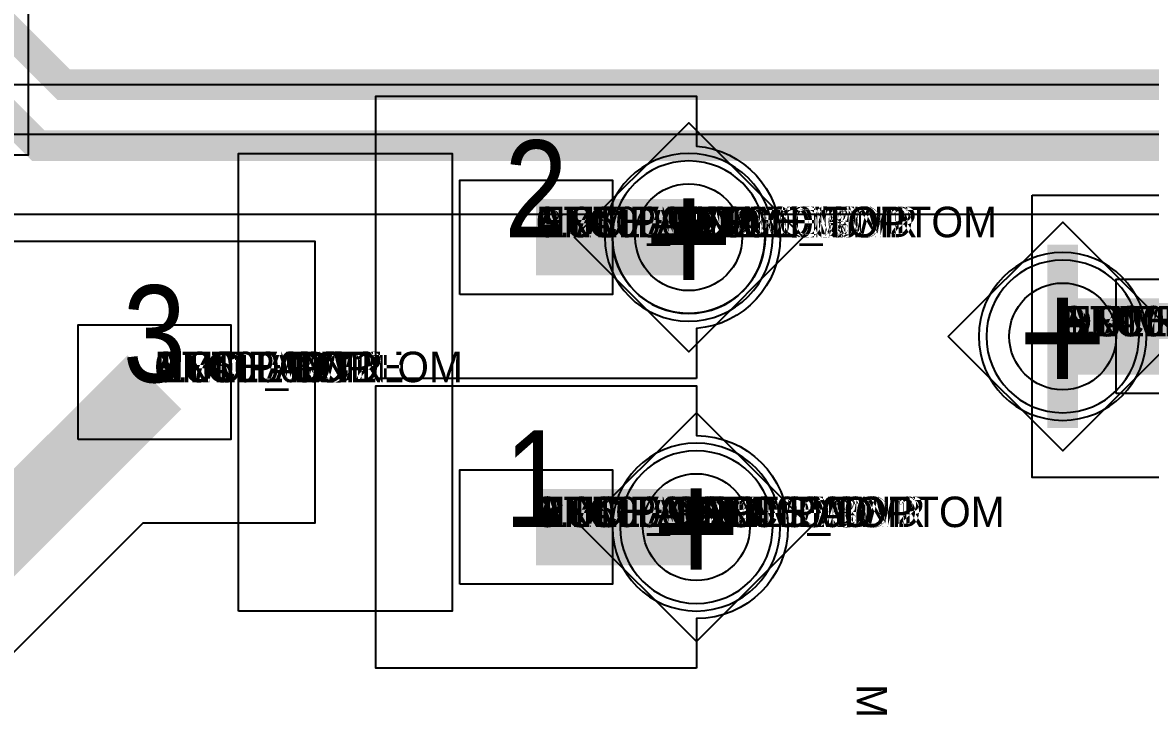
# Model space of a CAD drawing. Extents: x 0 to 323, y 0 to 320.
# Drawn here: x 31.85 to 39.24, y 255.83 to 260.31 of the extents above; entities that cross this region are included whole.
import ezdxf
from ezdxf.enums import TextEntityAlignment as Align

# ---------------------------------------------------------------- set-up
doc = ezdxf.new("R2010")
doc.units = 0
doc.header["$MEASUREMENT"] = 0
doc.layers.get('0').update_dxf_attribs({"linetype": 'CONTINUOUS'})
for name, color, linetype in [('CDN_FIGURES', 7, 'CONTINUOUS'), ('ETCH_BOTTOM', 7, 'CONTINUOUS'), ('ETCH_GND', 3, 'CONTINUOUS'), ('ETCH_INT1', 4, 'CONTINUOUS'), ('ETCH_INT2', 5, 'CONTINUOUS'), ('ETCH_PWR', 6, 'CONTINUOUS'), ('ETCH_TOP', 2, 'CONTINUOUS'), ('MANUFACTURING_NCLEGEND-1-6', 8, 'CONTINUOUS'), ('PACKAGE_GEOMETRY_ASSEMBLY_TOP', 11, 'CONTINUOUS'), ('PACKAGE_GEOMETRY_PIN_NUMBER', 9, 'CONTINUOUS')]:
    doc.layers.add(name, color=color, linetype=linetype)

# ---------------------------------------------------------------- blocks, each defined once
blk = doc.blocks.new('PAD_INFO')
for tag in ['SHAPE_TYPE', 'PAD_HEIGHT', 'PAD_LAYER', 'PAD_TYPE', 'PAD_WIDTH']:
    blk.add_attdef(tag, (0, 0), '', height=0.2)
at = {"flags": 2}
blk.add_attdef('CDN_TYPE', (0, 0), '', height=0.2, dxfattribs=at)
blk = doc.blocks.new('DRILL_INFO')
at = {"flags": 2}
blk.add_attdef('CDN_TYPE', (0, 0), '', height=0.2, dxfattribs=at)
for tag in ['FSHAPE', 'FCHAR', 'DRILL_HEIGHT', 'DIAMETER', 'PLATED', 'DRILL_WIDTH']:
    blk.add_attdef(tag, (0, 0), '', height=0.2)
blk = doc.blocks.new('VIA0700X0300')
at = {"layer": 'ETCH_BOTTOM'}
blk.add_circle((0, 0), 0.35, dxfattribs=at)
at = {"layer": 'ETCH_GND'}
blk.add_circle((0, 0), 0.35, dxfattribs=at)
at = {"layer": 'ETCH_INT1'}
blk.add_circle((0, 0), 0.35, dxfattribs=at)
at = {"layer": 'ETCH_INT2'}
blk.add_circle((0, 0), 0.35, dxfattribs=at)
at = {"layer": 'ETCH_PWR'}
blk.add_circle((0, 0), 0.35, dxfattribs=at)
at = {"layer": 'ETCH_TOP'}
blk.add_circle((0, 0), 0.35, dxfattribs=at)
ref = blk.add_blockref('PAD_INFO', (0, 0))
ref.add_attrib('PAD_LAYER', 'ETCH_TOP', (0, 0), dxfattribs={"height": 0.2})
ref.add_attrib('SHAPE_TYPE', 'NULL', (0, 0), dxfattribs={"height": 0.2})
ref.add_attrib('PAD_TYPE', 'ANTIPAD', (0, 0), dxfattribs={"height": 0.2})
ref.add_attrib('PAD_WIDTH', '0.000000', (0, 0), dxfattribs={"height": 0.2})
ref.add_attrib('PAD_HEIGHT', '0.000000', (0, 0), dxfattribs={"height": 0.2})
ref = blk.add_blockref('PAD_INFO', (0, 0))
ref.add_attrib('PAD_LAYER', 'ETCH_GND', (0, 0), dxfattribs={"height": 0.2})
ref.add_attrib('SHAPE_TYPE', 'NULL', (0, 0), dxfattribs={"height": 0.2})
ref.add_attrib('PAD_TYPE', 'ANTIPAD', (0, 0), dxfattribs={"height": 0.2})
ref.add_attrib('PAD_WIDTH', '0.000000', (0, 0), dxfattribs={"height": 0.2})
ref.add_attrib('PAD_HEIGHT', '0.000000', (0, 0), dxfattribs={"height": 0.2})
ref = blk.add_blockref('PAD_INFO', (0, 0))
ref.add_attrib('PAD_LAYER', 'ETCH_INT1', (0, 0), dxfattribs={"height": 0.2})
ref.add_attrib('SHAPE_TYPE', 'NULL', (0, 0), dxfattribs={"height": 0.2})
ref.add_attrib('PAD_TYPE', 'ANTIPAD', (0, 0), dxfattribs={"height": 0.2})
ref.add_attrib('PAD_WIDTH', '0.000000', (0, 0), dxfattribs={"height": 0.2})
ref.add_attrib('PAD_HEIGHT', '0.000000', (0, 0), dxfattribs={"height": 0.2})
ref = blk.add_blockref('PAD_INFO', (0, 0))
ref.add_attrib('PAD_LAYER', 'ETCH_INT2', (0, 0), dxfattribs={"height": 0.2})
ref.add_attrib('SHAPE_TYPE', 'NULL', (0, 0), dxfattribs={"height": 0.2})
ref.add_attrib('PAD_TYPE', 'ANTIPAD', (0, 0), dxfattribs={"height": 0.2})
ref.add_attrib('PAD_WIDTH', '0.000000', (0, 0), dxfattribs={"height": 0.2})
ref.add_attrib('PAD_HEIGHT', '0.000000', (0, 0), dxfattribs={"height": 0.2})
ref = blk.add_blockref('PAD_INFO', (0, 0))
ref.add_attrib('PAD_LAYER', 'ETCH_PWR', (0, 0), dxfattribs={"height": 0.2})
ref.add_attrib('SHAPE_TYPE', 'NULL', (0, 0), dxfattribs={"height": 0.2})
ref.add_attrib('PAD_TYPE', 'ANTIPAD', (0, 0), dxfattribs={"height": 0.2})
ref.add_attrib('PAD_WIDTH', '0.000000', (0, 0), dxfattribs={"height": 0.2})
ref.add_attrib('PAD_HEIGHT', '0.000000', (0, 0), dxfattribs={"height": 0.2})
ref = blk.add_blockref('PAD_INFO', (0, 0))
ref.add_attrib('PAD_LAYER', 'ETCH_BOTTOM', (0, 0), dxfattribs={"height": 0.2})
ref.add_attrib('SHAPE_TYPE', 'NULL', (0, 0), dxfattribs={"height": 0.2})
ref.add_attrib('PAD_TYPE', 'ANTIPAD', (0, 0), dxfattribs={"height": 0.2})
ref.add_attrib('PAD_WIDTH', '0.000000', (0, 0), dxfattribs={"height": 0.2})
ref.add_attrib('PAD_HEIGHT', '0.000000', (0, 0), dxfattribs={"height": 0.2})
ref = blk.add_blockref('PAD_INFO', (0, 0))
ref.add_attrib('PAD_LAYER', 'ETCH_TOP', (0, 0), dxfattribs={"height": 0.2})
ref.add_attrib('SHAPE_TYPE', 'NULL', (0, 0), dxfattribs={"height": 0.2})
ref.add_attrib('PAD_TYPE', 'THERMAL', (0, 0), dxfattribs={"height": 0.2})
ref.add_attrib('PAD_WIDTH', '0.000000', (0, 0), dxfattribs={"height": 0.2})
ref.add_attrib('PAD_HEIGHT', '0.000000', (0, 0), dxfattribs={"height": 0.2})
ref = blk.add_blockref('PAD_INFO', (0, 0))
ref.add_attrib('PAD_LAYER', 'ETCH_GND', (0, 0), dxfattribs={"height": 0.2})
ref.add_attrib('SHAPE_TYPE', 'NULL', (0, 0), dxfattribs={"height": 0.2})
ref.add_attrib('PAD_TYPE', 'THERMAL', (0, 0), dxfattribs={"height": 0.2})
ref.add_attrib('PAD_WIDTH', '0.000000', (0, 0), dxfattribs={"height": 0.2})
ref.add_attrib('PAD_HEIGHT', '0.000000', (0, 0), dxfattribs={"height": 0.2})
ref = blk.add_blockref('PAD_INFO', (0, 0))
ref.add_attrib('PAD_LAYER', 'ETCH_INT1', (0, 0), dxfattribs={"height": 0.2})
ref.add_attrib('SHAPE_TYPE', 'NULL', (0, 0), dxfattribs={"height": 0.2})
ref.add_attrib('PAD_TYPE', 'THERMAL', (0, 0), dxfattribs={"height": 0.2})
ref.add_attrib('PAD_WIDTH', '0.000000', (0, 0), dxfattribs={"height": 0.2})
ref.add_attrib('PAD_HEIGHT', '0.000000', (0, 0), dxfattribs={"height": 0.2})
ref = blk.add_blockref('PAD_INFO', (0, 0))
ref.add_attrib('PAD_LAYER', 'ETCH_INT2', (0, 0), dxfattribs={"height": 0.2})
ref.add_attrib('SHAPE_TYPE', 'NULL', (0, 0), dxfattribs={"height": 0.2})
ref.add_attrib('PAD_TYPE', 'THERMAL', (0, 0), dxfattribs={"height": 0.2})
ref.add_attrib('PAD_WIDTH', '0.000000', (0, 0), dxfattribs={"height": 0.2})
ref.add_attrib('PAD_HEIGHT', '0.000000', (0, 0), dxfattribs={"height": 0.2})
ref = blk.add_blockref('PAD_INFO', (0, 0))
ref.add_attrib('PAD_LAYER', 'ETCH_PWR', (0, 0), dxfattribs={"height": 0.2})
ref.add_attrib('SHAPE_TYPE', 'NULL', (0, 0), dxfattribs={"height": 0.2})
ref.add_attrib('PAD_TYPE', 'THERMAL', (0, 0), dxfattribs={"height": 0.2})
ref.add_attrib('PAD_WIDTH', '0.000000', (0, 0), dxfattribs={"height": 0.2})
ref.add_attrib('PAD_HEIGHT', '0.000000', (0, 0), dxfattribs={"height": 0.2})
ref = blk.add_blockref('PAD_INFO', (0, 0))
ref.add_attrib('PAD_LAYER', 'ETCH_BOTTOM', (0, 0), dxfattribs={"height": 0.2})
ref.add_attrib('SHAPE_TYPE', 'NULL', (0, 0), dxfattribs={"height": 0.2})
ref.add_attrib('PAD_TYPE', 'THERMAL', (0, 0), dxfattribs={"height": 0.2})
ref.add_attrib('PAD_WIDTH', '0.000000', (0, 0), dxfattribs={"height": 0.2})
ref.add_attrib('PAD_HEIGHT', '0.000000', (0, 0), dxfattribs={"height": 0.2})
ref = blk.add_blockref('PAD_INFO', (0, 0))
ref.add_attrib('PAD_LAYER', 'ETCH_TOP', (0, 0), dxfattribs={"height": 0.2})
ref.add_attrib('SHAPE_TYPE', 'CIRCLE', (0, 0), dxfattribs={"height": 0.2})
ref.add_attrib('PAD_TYPE', 'REGULAR', (0, 0), dxfattribs={"height": 0.2})
ref.add_attrib('PAD_WIDTH', '0.700000', (0, 0), dxfattribs={"height": 0.2})
ref.add_attrib('PAD_HEIGHT', '0.700000', (0, 0), dxfattribs={"height": 0.2})
ref = blk.add_blockref('PAD_INFO', (0, 0))
ref.add_attrib('PAD_LAYER', 'ETCH_GND', (0, 0), dxfattribs={"height": 0.2})
ref.add_attrib('SHAPE_TYPE', 'CIRCLE', (0, 0), dxfattribs={"height": 0.2})
ref.add_attrib('PAD_TYPE', 'REGULAR', (0, 0), dxfattribs={"height": 0.2})
ref.add_attrib('PAD_WIDTH', '0.700000', (0, 0), dxfattribs={"height": 0.2})
ref.add_attrib('PAD_HEIGHT', '0.700000', (0, 0), dxfattribs={"height": 0.2})
ref = blk.add_blockref('PAD_INFO', (0, 0))
ref.add_attrib('PAD_LAYER', 'ETCH_INT1', (0, 0), dxfattribs={"height": 0.2})
ref.add_attrib('SHAPE_TYPE', 'CIRCLE', (0, 0), dxfattribs={"height": 0.2})
ref.add_attrib('PAD_TYPE', 'REGULAR', (0, 0), dxfattribs={"height": 0.2})
ref.add_attrib('PAD_WIDTH', '0.700000', (0, 0), dxfattribs={"height": 0.2})
ref.add_attrib('PAD_HEIGHT', '0.700000', (0, 0), dxfattribs={"height": 0.2})
ref = blk.add_blockref('PAD_INFO', (0, 0))
ref.add_attrib('PAD_LAYER', 'ETCH_INT2', (0, 0), dxfattribs={"height": 0.2})
ref.add_attrib('SHAPE_TYPE', 'CIRCLE', (0, 0), dxfattribs={"height": 0.2})
ref.add_attrib('PAD_TYPE', 'REGULAR', (0, 0), dxfattribs={"height": 0.2})
ref.add_attrib('PAD_WIDTH', '0.700000', (0, 0), dxfattribs={"height": 0.2})
ref.add_attrib('PAD_HEIGHT', '0.700000', (0, 0), dxfattribs={"height": 0.2})
ref = blk.add_blockref('PAD_INFO', (0, 0))
ref.add_attrib('PAD_LAYER', 'ETCH_PWR', (0, 0), dxfattribs={"height": 0.2})
ref.add_attrib('SHAPE_TYPE', 'CIRCLE', (0, 0), dxfattribs={"height": 0.2})
ref.add_attrib('PAD_TYPE', 'REGULAR', (0, 0), dxfattribs={"height": 0.2})
ref.add_attrib('PAD_WIDTH', '0.700000', (0, 0), dxfattribs={"height": 0.2})
ref.add_attrib('PAD_HEIGHT', '0.700000', (0, 0), dxfattribs={"height": 0.2})
ref = blk.add_blockref('PAD_INFO', (0, 0))
ref.add_attrib('PAD_LAYER', 'ETCH_BOTTOM', (0, 0), dxfattribs={"height": 0.2})
ref.add_attrib('SHAPE_TYPE', 'CIRCLE', (0, 0), dxfattribs={"height": 0.2})
ref.add_attrib('PAD_TYPE', 'REGULAR', (0, 0), dxfattribs={"height": 0.2})
ref.add_attrib('PAD_WIDTH', '0.700000', (0, 0), dxfattribs={"height": 0.2})
ref.add_attrib('PAD_HEIGHT', '0.700000', (0, 0), dxfattribs={"height": 0.2})
ref = blk.add_blockref('DRILL_INFO', (0, 0))
ref.add_attrib('DIAMETER', '0.300000', (0, 0), dxfattribs={"height": 0.2})
ref.add_attrib('PLATED', 'PLATED', (0, 0), dxfattribs={"height": 0.2})
ref.add_attrib('FSHAPE', 'DIAMOND', (0, 0), dxfattribs={"height": 0.2})
ref.add_attrib('FCHAR', '+', (0, 0), dxfattribs={"height": 0.2})
ref.add_attrib('DRILL_WIDTH', '1.500000', (0, 0), dxfattribs={"height": 0.2})
ref.add_attrib('DRILL_HEIGHT', '1.500000', (0, 0), dxfattribs={"height": 0.2})
for tag in ['CDN_TYPE', 'PIN']:
    blk.add_attdef(tag, (0, 0), '', height=0.2)
at = {"flags": 2}
for tag in ['PSTKNAME', 'BBV']:
    blk.add_attdef(tag, (0, 0), '', height=0.2, dxfattribs=at)
blk = doc.blocks.new('FIGURE_DIAMOND')
at = {"layer": 'CDN_FIGURES'}
blk.add_lwpolyline([(-0.5, 0), (0, 0.5), (0.5, 0), (0, -0.5)], close=True, dxfattribs=at)
blk = doc.blocks.new('RC1000X1500TS')
at = {"layer": 'ETCH_TOP'}
blk.add_lwpolyline([(-0.5, -0.75), (-0.5, 0.75), (0.5, 0.75), (0.5, -0.75)], close=True, dxfattribs=at)
ref = blk.add_blockref('PAD_INFO', (0, 0))
ref.add_attrib('PAD_LAYER', 'ETCH_TOP', (0, 0), dxfattribs={"height": 0.2})
ref.add_attrib('SHAPE_TYPE', 'NULL', (0, 0), dxfattribs={"height": 0.2})
ref.add_attrib('PAD_TYPE', 'ANTIPAD', (0, 0), dxfattribs={"height": 0.2})
ref.add_attrib('PAD_WIDTH', '0.000000', (0, 0), dxfattribs={"height": 0.2})
ref.add_attrib('PAD_HEIGHT', '0.000000', (0, 0), dxfattribs={"height": 0.2})
ref = blk.add_blockref('PAD_INFO', (0, 0))
ref.add_attrib('PAD_LAYER', 'ETCH_GND', (0, 0), dxfattribs={"height": 0.2})
ref.add_attrib('SHAPE_TYPE', 'NULL', (0, 0), dxfattribs={"height": 0.2})
ref.add_attrib('PAD_TYPE', 'ANTIPAD', (0, 0), dxfattribs={"height": 0.2})
ref.add_attrib('PAD_WIDTH', '0.000000', (0, 0), dxfattribs={"height": 0.2})
ref.add_attrib('PAD_HEIGHT', '0.000000', (0, 0), dxfattribs={"height": 0.2})
ref = blk.add_blockref('PAD_INFO', (0, 0))
ref.add_attrib('PAD_LAYER', 'ETCH_INT1', (0, 0), dxfattribs={"height": 0.2})
ref.add_attrib('SHAPE_TYPE', 'NULL', (0, 0), dxfattribs={"height": 0.2})
ref.add_attrib('PAD_TYPE', 'ANTIPAD', (0, 0), dxfattribs={"height": 0.2})
ref.add_attrib('PAD_WIDTH', '0.000000', (0, 0), dxfattribs={"height": 0.2})
ref.add_attrib('PAD_HEIGHT', '0.000000', (0, 0), dxfattribs={"height": 0.2})
ref = blk.add_blockref('PAD_INFO', (0, 0))
ref.add_attrib('PAD_LAYER', 'ETCH_INT2', (0, 0), dxfattribs={"height": 0.2})
ref.add_attrib('SHAPE_TYPE', 'NULL', (0, 0), dxfattribs={"height": 0.2})
ref.add_attrib('PAD_TYPE', 'ANTIPAD', (0, 0), dxfattribs={"height": 0.2})
ref.add_attrib('PAD_WIDTH', '0.000000', (0, 0), dxfattribs={"height": 0.2})
ref.add_attrib('PAD_HEIGHT', '0.000000', (0, 0), dxfattribs={"height": 0.2})
ref = blk.add_blockref('PAD_INFO', (0, 0))
ref.add_attrib('PAD_LAYER', 'ETCH_PWR', (0, 0), dxfattribs={"height": 0.2})
ref.add_attrib('SHAPE_TYPE', 'NULL', (0, 0), dxfattribs={"height": 0.2})
ref.add_attrib('PAD_TYPE', 'ANTIPAD', (0, 0), dxfattribs={"height": 0.2})
ref.add_attrib('PAD_WIDTH', '0.000000', (0, 0), dxfattribs={"height": 0.2})
ref.add_attrib('PAD_HEIGHT', '0.000000', (0, 0), dxfattribs={"height": 0.2})
ref = blk.add_blockref('PAD_INFO', (0, 0))
ref.add_attrib('PAD_LAYER', 'ETCH_BOTTOM', (0, 0), dxfattribs={"height": 0.2})
ref.add_attrib('SHAPE_TYPE', 'NULL', (0, 0), dxfattribs={"height": 0.2})
ref.add_attrib('PAD_TYPE', 'ANTIPAD', (0, 0), dxfattribs={"height": 0.2})
ref.add_attrib('PAD_WIDTH', '0.000000', (0, 0), dxfattribs={"height": 0.2})
ref.add_attrib('PAD_HEIGHT', '0.000000', (0, 0), dxfattribs={"height": 0.2})
ref = blk.add_blockref('PAD_INFO', (0, 0))
ref.add_attrib('PAD_LAYER', 'ETCH_TOP', (0, 0), dxfattribs={"height": 0.2})
ref.add_attrib('SHAPE_TYPE', 'NULL', (0, 0), dxfattribs={"height": 0.2})
ref.add_attrib('PAD_TYPE', 'THERMAL', (0, 0), dxfattribs={"height": 0.2})
ref.add_attrib('PAD_WIDTH', '0.000000', (0, 0), dxfattribs={"height": 0.2})
ref.add_attrib('PAD_HEIGHT', '0.000000', (0, 0), dxfattribs={"height": 0.2})
ref = blk.add_blockref('PAD_INFO', (0, 0))
ref.add_attrib('PAD_LAYER', 'ETCH_GND', (0, 0), dxfattribs={"height": 0.2})
ref.add_attrib('SHAPE_TYPE', 'NULL', (0, 0), dxfattribs={"height": 0.2})
ref.add_attrib('PAD_TYPE', 'THERMAL', (0, 0), dxfattribs={"height": 0.2})
ref.add_attrib('PAD_WIDTH', '0.000000', (0, 0), dxfattribs={"height": 0.2})
ref.add_attrib('PAD_HEIGHT', '0.000000', (0, 0), dxfattribs={"height": 0.2})
ref = blk.add_blockref('PAD_INFO', (0, 0))
ref.add_attrib('PAD_LAYER', 'ETCH_INT1', (0, 0), dxfattribs={"height": 0.2})
ref.add_attrib('SHAPE_TYPE', 'NULL', (0, 0), dxfattribs={"height": 0.2})
ref.add_attrib('PAD_TYPE', 'THERMAL', (0, 0), dxfattribs={"height": 0.2})
ref.add_attrib('PAD_WIDTH', '0.000000', (0, 0), dxfattribs={"height": 0.2})
ref.add_attrib('PAD_HEIGHT', '0.000000', (0, 0), dxfattribs={"height": 0.2})
ref = blk.add_blockref('PAD_INFO', (0, 0))
ref.add_attrib('PAD_LAYER', 'ETCH_INT2', (0, 0), dxfattribs={"height": 0.2})
ref.add_attrib('SHAPE_TYPE', 'NULL', (0, 0), dxfattribs={"height": 0.2})
ref.add_attrib('PAD_TYPE', 'THERMAL', (0, 0), dxfattribs={"height": 0.2})
ref.add_attrib('PAD_WIDTH', '0.000000', (0, 0), dxfattribs={"height": 0.2})
ref.add_attrib('PAD_HEIGHT', '0.000000', (0, 0), dxfattribs={"height": 0.2})
ref = blk.add_blockref('PAD_INFO', (0, 0))
ref.add_attrib('PAD_LAYER', 'ETCH_PWR', (0, 0), dxfattribs={"height": 0.2})
ref.add_attrib('SHAPE_TYPE', 'NULL', (0, 0), dxfattribs={"height": 0.2})
ref.add_attrib('PAD_TYPE', 'THERMAL', (0, 0), dxfattribs={"height": 0.2})
ref.add_attrib('PAD_WIDTH', '0.000000', (0, 0), dxfattribs={"height": 0.2})
ref.add_attrib('PAD_HEIGHT', '0.000000', (0, 0), dxfattribs={"height": 0.2})
ref = blk.add_blockref('PAD_INFO', (0, 0))
ref.add_attrib('PAD_LAYER', 'ETCH_BOTTOM', (0, 0), dxfattribs={"height": 0.2})
ref.add_attrib('SHAPE_TYPE', 'NULL', (0, 0), dxfattribs={"height": 0.2})
ref.add_attrib('PAD_TYPE', 'THERMAL', (0, 0), dxfattribs={"height": 0.2})
ref.add_attrib('PAD_WIDTH', '0.000000', (0, 0), dxfattribs={"height": 0.2})
ref.add_attrib('PAD_HEIGHT', '0.000000', (0, 0), dxfattribs={"height": 0.2})
ref = blk.add_blockref('PAD_INFO', (0, 0))
ref.add_attrib('PAD_LAYER', 'ETCH_GND', (0, 0), dxfattribs={"height": 0.2})
ref.add_attrib('SHAPE_TYPE', 'NULL', (0, 0), dxfattribs={"height": 0.2})
ref.add_attrib('PAD_TYPE', 'REGULAR', (0, 0), dxfattribs={"height": 0.2})
ref.add_attrib('PAD_WIDTH', '0.000000', (0, 0), dxfattribs={"height": 0.2})
ref.add_attrib('PAD_HEIGHT', '0.000000', (0, 0), dxfattribs={"height": 0.2})
ref = blk.add_blockref('PAD_INFO', (0, 0))
ref.add_attrib('PAD_LAYER', 'ETCH_INT1', (0, 0), dxfattribs={"height": 0.2})
ref.add_attrib('SHAPE_TYPE', 'NULL', (0, 0), dxfattribs={"height": 0.2})
ref.add_attrib('PAD_TYPE', 'REGULAR', (0, 0), dxfattribs={"height": 0.2})
ref.add_attrib('PAD_WIDTH', '0.000000', (0, 0), dxfattribs={"height": 0.2})
ref.add_attrib('PAD_HEIGHT', '0.000000', (0, 0), dxfattribs={"height": 0.2})
ref = blk.add_blockref('PAD_INFO', (0, 0))
ref.add_attrib('PAD_LAYER', 'ETCH_INT2', (0, 0), dxfattribs={"height": 0.2})
ref.add_attrib('SHAPE_TYPE', 'NULL', (0, 0), dxfattribs={"height": 0.2})
ref.add_attrib('PAD_TYPE', 'REGULAR', (0, 0), dxfattribs={"height": 0.2})
ref.add_attrib('PAD_WIDTH', '0.000000', (0, 0), dxfattribs={"height": 0.2})
ref.add_attrib('PAD_HEIGHT', '0.000000', (0, 0), dxfattribs={"height": 0.2})
ref = blk.add_blockref('PAD_INFO', (0, 0))
ref.add_attrib('PAD_LAYER', 'ETCH_PWR', (0, 0), dxfattribs={"height": 0.2})
ref.add_attrib('SHAPE_TYPE', 'NULL', (0, 0), dxfattribs={"height": 0.2})
ref.add_attrib('PAD_TYPE', 'REGULAR', (0, 0), dxfattribs={"height": 0.2})
ref.add_attrib('PAD_WIDTH', '0.000000', (0, 0), dxfattribs={"height": 0.2})
ref.add_attrib('PAD_HEIGHT', '0.000000', (0, 0), dxfattribs={"height": 0.2})
ref = blk.add_blockref('PAD_INFO', (0, 0))
ref.add_attrib('PAD_LAYER', 'ETCH_BOTTOM', (0, 0), dxfattribs={"height": 0.2})
ref.add_attrib('SHAPE_TYPE', 'NULL', (0, 0), dxfattribs={"height": 0.2})
ref.add_attrib('PAD_TYPE', 'REGULAR', (0, 0), dxfattribs={"height": 0.2})
ref.add_attrib('PAD_WIDTH', '0.000000', (0, 0), dxfattribs={"height": 0.2})
ref.add_attrib('PAD_HEIGHT', '0.000000', (0, 0), dxfattribs={"height": 0.2})
ref = blk.add_blockref('DRILL_INFO', (0, 0))
ref.add_attrib('DIAMETER', '0.000000', (0, 0), dxfattribs={"height": 0.2})
ref.add_attrib('PLATED', 'PLATED', (0, 0), dxfattribs={"height": 0.2})
ref.add_attrib('FSHAPE', 'NULL', (0, 0), dxfattribs={"height": 0.2})
ref.add_attrib('DRILL_WIDTH', '0.000000', (0, 0), dxfattribs={"height": 0.2})
ref.add_attrib('DRILL_HEIGHT', '0.000000', (0, 0), dxfattribs={"height": 0.2})
ref = blk.add_blockref('PAD_INFO', (0, 0))
ref.add_attrib('PAD_LAYER', 'ETCH_TOP', (0, 0), dxfattribs={"height": 0.2})
ref.add_attrib('SHAPE_TYPE', 'RECTANGLE', (0, 0), dxfattribs={"height": 0.2})
ref.add_attrib('PAD_TYPE', 'REGULAR', (0, 0), dxfattribs={"height": 0.2})
ref.add_attrib('PAD_WIDTH', '1.000000', (0, 0), dxfattribs={"height": 0.2})
ref.add_attrib('PAD_HEIGHT', '1.500000', (0, 0), dxfattribs={"height": 0.2})
for tag in ['CDN_TYPE', 'PIN']:
    blk.add_attdef(tag, (0, 0), '', height=0.2)
at = {"flags": 2}
for tag in ['PSTKNAME', 'BBV']:
    blk.add_attdef(tag, (0, 0), '', height=0.2, dxfattribs=at)
blk = doc.blocks.new('F56')
at = {"layer": 'ETCH_TOP'}
ref = blk.add_blockref('RC1000X1500TS', (1.75, 0), dxfattribs=at)
ref.add_attrib('CDN_TYPE', 'PIN', (0, 0), dxfattribs={"height": 0.2})
ref.add_attrib('PIN', '2', (0, 0), dxfattribs={"height": 0.2})
at = {"flags": 2}
for tag in ['SYMBOL_TYPE', 'CDN_TYPE', 'REFDES']:
    blk.add_attdef(tag, (0, 0), '', height=0.2, dxfattribs=at)
blk = doc.blocks.new('RC1000X0750TS')
at = {"layer": 'ETCH_TOP'}
blk.add_lwpolyline([(-0.5, -0.375), (-0.5, 0.375), (0.5, 0.375), (0.5, -0.375)], close=True, dxfattribs=at)
ref = blk.add_blockref('PAD_INFO', (0, 0))
ref.add_attrib('PAD_LAYER', 'ETCH_TOP', (0, 0), dxfattribs={"height": 0.2})
ref.add_attrib('SHAPE_TYPE', 'NULL', (0, 0), dxfattribs={"height": 0.2})
ref.add_attrib('PAD_TYPE', 'ANTIPAD', (0, 0), dxfattribs={"height": 0.2})
ref.add_attrib('PAD_WIDTH', '0.000000', (0, 0), dxfattribs={"height": 0.2})
ref.add_attrib('PAD_HEIGHT', '0.000000', (0, 0), dxfattribs={"height": 0.2})
ref = blk.add_blockref('PAD_INFO', (0, 0))
ref.add_attrib('PAD_LAYER', 'ETCH_GND', (0, 0), dxfattribs={"height": 0.2})
ref.add_attrib('SHAPE_TYPE', 'NULL', (0, 0), dxfattribs={"height": 0.2})
ref.add_attrib('PAD_TYPE', 'ANTIPAD', (0, 0), dxfattribs={"height": 0.2})
ref.add_attrib('PAD_WIDTH', '0.000000', (0, 0), dxfattribs={"height": 0.2})
ref.add_attrib('PAD_HEIGHT', '0.000000', (0, 0), dxfattribs={"height": 0.2})
ref = blk.add_blockref('PAD_INFO', (0, 0))
ref.add_attrib('PAD_LAYER', 'ETCH_INT1', (0, 0), dxfattribs={"height": 0.2})
ref.add_attrib('SHAPE_TYPE', 'NULL', (0, 0), dxfattribs={"height": 0.2})
ref.add_attrib('PAD_TYPE', 'ANTIPAD', (0, 0), dxfattribs={"height": 0.2})
ref.add_attrib('PAD_WIDTH', '0.000000', (0, 0), dxfattribs={"height": 0.2})
ref.add_attrib('PAD_HEIGHT', '0.000000', (0, 0), dxfattribs={"height": 0.2})
ref = blk.add_blockref('PAD_INFO', (0, 0))
ref.add_attrib('PAD_LAYER', 'ETCH_INT2', (0, 0), dxfattribs={"height": 0.2})
ref.add_attrib('SHAPE_TYPE', 'NULL', (0, 0), dxfattribs={"height": 0.2})
ref.add_attrib('PAD_TYPE', 'ANTIPAD', (0, 0), dxfattribs={"height": 0.2})
ref.add_attrib('PAD_WIDTH', '0.000000', (0, 0), dxfattribs={"height": 0.2})
ref.add_attrib('PAD_HEIGHT', '0.000000', (0, 0), dxfattribs={"height": 0.2})
ref = blk.add_blockref('PAD_INFO', (0, 0))
ref.add_attrib('PAD_LAYER', 'ETCH_PWR', (0, 0), dxfattribs={"height": 0.2})
ref.add_attrib('SHAPE_TYPE', 'NULL', (0, 0), dxfattribs={"height": 0.2})
ref.add_attrib('PAD_TYPE', 'ANTIPAD', (0, 0), dxfattribs={"height": 0.2})
ref.add_attrib('PAD_WIDTH', '0.000000', (0, 0), dxfattribs={"height": 0.2})
ref.add_attrib('PAD_HEIGHT', '0.000000', (0, 0), dxfattribs={"height": 0.2})
ref = blk.add_blockref('PAD_INFO', (0, 0))
ref.add_attrib('PAD_LAYER', 'ETCH_BOTTOM', (0, 0), dxfattribs={"height": 0.2})
ref.add_attrib('SHAPE_TYPE', 'NULL', (0, 0), dxfattribs={"height": 0.2})
ref.add_attrib('PAD_TYPE', 'ANTIPAD', (0, 0), dxfattribs={"height": 0.2})
ref.add_attrib('PAD_WIDTH', '0.000000', (0, 0), dxfattribs={"height": 0.2})
ref.add_attrib('PAD_HEIGHT', '0.000000', (0, 0), dxfattribs={"height": 0.2})
ref = blk.add_blockref('PAD_INFO', (0, 0))
ref.add_attrib('PAD_LAYER', 'ETCH_TOP', (0, 0), dxfattribs={"height": 0.2})
ref.add_attrib('SHAPE_TYPE', 'NULL', (0, 0), dxfattribs={"height": 0.2})
ref.add_attrib('PAD_TYPE', 'THERMAL', (0, 0), dxfattribs={"height": 0.2})
ref.add_attrib('PAD_WIDTH', '0.000000', (0, 0), dxfattribs={"height": 0.2})
ref.add_attrib('PAD_HEIGHT', '0.000000', (0, 0), dxfattribs={"height": 0.2})
ref = blk.add_blockref('PAD_INFO', (0, 0))
ref.add_attrib('PAD_LAYER', 'ETCH_GND', (0, 0), dxfattribs={"height": 0.2})
ref.add_attrib('SHAPE_TYPE', 'NULL', (0, 0), dxfattribs={"height": 0.2})
ref.add_attrib('PAD_TYPE', 'THERMAL', (0, 0), dxfattribs={"height": 0.2})
ref.add_attrib('PAD_WIDTH', '0.000000', (0, 0), dxfattribs={"height": 0.2})
ref.add_attrib('PAD_HEIGHT', '0.000000', (0, 0), dxfattribs={"height": 0.2})
ref = blk.add_blockref('PAD_INFO', (0, 0))
ref.add_attrib('PAD_LAYER', 'ETCH_INT1', (0, 0), dxfattribs={"height": 0.2})
ref.add_attrib('SHAPE_TYPE', 'NULL', (0, 0), dxfattribs={"height": 0.2})
ref.add_attrib('PAD_TYPE', 'THERMAL', (0, 0), dxfattribs={"height": 0.2})
ref.add_attrib('PAD_WIDTH', '0.000000', (0, 0), dxfattribs={"height": 0.2})
ref.add_attrib('PAD_HEIGHT', '0.000000', (0, 0), dxfattribs={"height": 0.2})
ref = blk.add_blockref('PAD_INFO', (0, 0))
ref.add_attrib('PAD_LAYER', 'ETCH_INT2', (0, 0), dxfattribs={"height": 0.2})
ref.add_attrib('SHAPE_TYPE', 'NULL', (0, 0), dxfattribs={"height": 0.2})
ref.add_attrib('PAD_TYPE', 'THERMAL', (0, 0), dxfattribs={"height": 0.2})
ref.add_attrib('PAD_WIDTH', '0.000000', (0, 0), dxfattribs={"height": 0.2})
ref.add_attrib('PAD_HEIGHT', '0.000000', (0, 0), dxfattribs={"height": 0.2})
ref = blk.add_blockref('PAD_INFO', (0, 0))
ref.add_attrib('PAD_LAYER', 'ETCH_PWR', (0, 0), dxfattribs={"height": 0.2})
ref.add_attrib('SHAPE_TYPE', 'NULL', (0, 0), dxfattribs={"height": 0.2})
ref.add_attrib('PAD_TYPE', 'THERMAL', (0, 0), dxfattribs={"height": 0.2})
ref.add_attrib('PAD_WIDTH', '0.000000', (0, 0), dxfattribs={"height": 0.2})
ref.add_attrib('PAD_HEIGHT', '0.000000', (0, 0), dxfattribs={"height": 0.2})
ref = blk.add_blockref('PAD_INFO', (0, 0))
ref.add_attrib('PAD_LAYER', 'ETCH_BOTTOM', (0, 0), dxfattribs={"height": 0.2})
ref.add_attrib('SHAPE_TYPE', 'NULL', (0, 0), dxfattribs={"height": 0.2})
ref.add_attrib('PAD_TYPE', 'THERMAL', (0, 0), dxfattribs={"height": 0.2})
ref.add_attrib('PAD_WIDTH', '0.000000', (0, 0), dxfattribs={"height": 0.2})
ref.add_attrib('PAD_HEIGHT', '0.000000', (0, 0), dxfattribs={"height": 0.2})
ref = blk.add_blockref('PAD_INFO', (0, 0))
ref.add_attrib('PAD_LAYER', 'ETCH_TOP', (0, 0), dxfattribs={"height": 0.2})
ref.add_attrib('SHAPE_TYPE', 'RECTANGLE', (0, 0), dxfattribs={"height": 0.2})
ref.add_attrib('PAD_TYPE', 'REGULAR', (0, 0), dxfattribs={"height": 0.2})
ref.add_attrib('PAD_WIDTH', '1.000000', (0, 0), dxfattribs={"height": 0.2})
ref.add_attrib('PAD_HEIGHT', '0.750000', (0, 0), dxfattribs={"height": 0.2})
ref = blk.add_blockref('PAD_INFO', (0, 0))
ref.add_attrib('PAD_LAYER', 'ETCH_GND', (0, 0), dxfattribs={"height": 0.2})
ref.add_attrib('SHAPE_TYPE', 'NULL', (0, 0), dxfattribs={"height": 0.2})
ref.add_attrib('PAD_TYPE', 'REGULAR', (0, 0), dxfattribs={"height": 0.2})
ref.add_attrib('PAD_WIDTH', '0.000000', (0, 0), dxfattribs={"height": 0.2})
ref.add_attrib('PAD_HEIGHT', '0.000000', (0, 0), dxfattribs={"height": 0.2})
ref = blk.add_blockref('PAD_INFO', (0, 0))
ref.add_attrib('PAD_LAYER', 'ETCH_INT1', (0, 0), dxfattribs={"height": 0.2})
ref.add_attrib('SHAPE_TYPE', 'NULL', (0, 0), dxfattribs={"height": 0.2})
ref.add_attrib('PAD_TYPE', 'REGULAR', (0, 0), dxfattribs={"height": 0.2})
ref.add_attrib('PAD_WIDTH', '0.000000', (0, 0), dxfattribs={"height": 0.2})
ref.add_attrib('PAD_HEIGHT', '0.000000', (0, 0), dxfattribs={"height": 0.2})
ref = blk.add_blockref('PAD_INFO', (0, 0))
ref.add_attrib('PAD_LAYER', 'ETCH_INT2', (0, 0), dxfattribs={"height": 0.2})
ref.add_attrib('SHAPE_TYPE', 'NULL', (0, 0), dxfattribs={"height": 0.2})
ref.add_attrib('PAD_TYPE', 'REGULAR', (0, 0), dxfattribs={"height": 0.2})
ref.add_attrib('PAD_WIDTH', '0.000000', (0, 0), dxfattribs={"height": 0.2})
ref.add_attrib('PAD_HEIGHT', '0.000000', (0, 0), dxfattribs={"height": 0.2})
ref = blk.add_blockref('PAD_INFO', (0, 0))
ref.add_attrib('PAD_LAYER', 'ETCH_PWR', (0, 0), dxfattribs={"height": 0.2})
ref.add_attrib('SHAPE_TYPE', 'NULL', (0, 0), dxfattribs={"height": 0.2})
ref.add_attrib('PAD_TYPE', 'REGULAR', (0, 0), dxfattribs={"height": 0.2})
ref.add_attrib('PAD_WIDTH', '0.000000', (0, 0), dxfattribs={"height": 0.2})
ref.add_attrib('PAD_HEIGHT', '0.000000', (0, 0), dxfattribs={"height": 0.2})
ref = blk.add_blockref('PAD_INFO', (0, 0))
ref.add_attrib('PAD_LAYER', 'ETCH_BOTTOM', (0, 0), dxfattribs={"height": 0.2})
ref.add_attrib('SHAPE_TYPE', 'NULL', (0, 0), dxfattribs={"height": 0.2})
ref.add_attrib('PAD_TYPE', 'REGULAR', (0, 0), dxfattribs={"height": 0.2})
ref.add_attrib('PAD_WIDTH', '0.000000', (0, 0), dxfattribs={"height": 0.2})
ref.add_attrib('PAD_HEIGHT', '0.000000', (0, 0), dxfattribs={"height": 0.2})
ref = blk.add_blockref('DRILL_INFO', (0, 0))
ref.add_attrib('DIAMETER', '0.000000', (0, 0), dxfattribs={"height": 0.2})
ref.add_attrib('PLATED', 'PLATED', (0, 0), dxfattribs={"height": 0.2})
ref.add_attrib('FSHAPE', 'NULL', (0, 0), dxfattribs={"height": 0.2})
ref.add_attrib('DRILL_WIDTH', '0.000000', (0, 0), dxfattribs={"height": 0.2})
ref.add_attrib('DRILL_HEIGHT', '0.000000', (0, 0), dxfattribs={"height": 0.2})
for tag in ['CDN_TYPE', 'PIN']:
    blk.add_attdef(tag, (0, 0), '', height=0.2)
at = {"flags": 2}
for tag in ['PSTKNAME', 'BBV']:
    blk.add_attdef(tag, (0, 0), '', height=0.2, dxfattribs=at)
blk = doc.blocks.new('F341')
at = {"layer": 'PACKAGE_GEOMETRY_ASSEMBLY_TOP'}
blk.add_lwpolyline([(-1.95, -0.55), (-1.95, 2.45), (-0.55, 2.45), (-0.55, -0.55)], close=True, dxfattribs=at)
at = {"layer": 'ETCH_TOP'}
ref = blk.add_blockref('RC1000X0750TS', (0, 1.9), dxfattribs=at)
ref.add_attrib('CDN_TYPE', 'PIN', (0, 0), dxfattribs={"height": 0.2})
ref.add_attrib('PIN', '2', (0, 0), dxfattribs={"height": 0.2})
ref = blk.add_blockref('RC1000X0750TS', (-2.5, 0.95), dxfattribs=at)
ref.add_attrib('CDN_TYPE', 'PIN', (0, 0), dxfattribs={"height": 0.2})
ref.add_attrib('PIN', '3', (0, 0), dxfattribs={"height": 0.2})
ref = blk.add_blockref('RC1000X0750TS', (0, 0), dxfattribs=at)
ref.add_attrib('CDN_TYPE', 'PIN', (0, 0), dxfattribs={"height": 0.2})
ref.add_attrib('PIN', '1', (0, 0), dxfattribs={"height": 0.2})
at = {"flags": 2}
for tag in ['SYMBOL_TYPE', 'CDN_TYPE', 'REFDES']:
    blk.add_attdef(tag, (0, 0), '', height=0.2, dxfattribs=at)

msp = doc.modelspace()

# ---------------------------------------------------------------- linework, layer by layer
at = {"layer": 'ETCH_BOTTOM'}
for points in [[(36.7627, 258.9055, 1), (35.6625, 258.9055, 1)], [(39.2127, 258.2555, 1), (38.1125, 258.2555, 1)], [(36.8127, 257.0055, 1), (35.7125, 257.0055, 1)]]:
    msp.add_lwpolyline(points, format="xyb", close=True, dxfattribs=at)
for points in [[(38.6626, 258.2555, 0.2, 0.2, 0), (38.6626, 258.8563, 0.2, 0.2, 0)], [(38.6626, 257.6547, 0.2, 0.2, 0), (38.6626, 258.2555, 0.2, 0.2, 0)]]:
    msp.add_lwpolyline(points, format="xyseb", dxfattribs=at)
at = {"layer": 'ETCH_GND'}
for points in [[(36.7127, 258.9055, 1), (35.7125, 258.9055, 1)], [(36.7627, 257.0055, 1), (35.7625, 257.0055, 1)]]:
    msp.add_lwpolyline(points, format="xyb", close=True, dxfattribs=at)
at = {"layer": 'ETCH_INT1'}
for points, format in [([(141.7552, 268.6655, 0.2, 0.2, 0), (141.3826, 269.0381, 0.2, 0.2, 0), (141.3826, 269.5812, 0.2, 0.2, 0), (140.3883, 270.5755, 0.2, 0.2, 0), (135.7469, 270.5755, 0.2, 0.2, 0), (129.2169, 264.0455, 0.2, 0.2, 0), (128.4969, 264.0455, 0.2, 0.2, 0), (126.9269, 262.4755, 0.2, 0.2, 0), (116.6469, 262.4755, 0.2, 0.2, 0), (111.8269, 257.6555, 0.2, 0.2, 0), (83.964, 257.6555, 0.2, 0.2, 0), (83.914, 257.7055, 0.2, 0.2, 0), (42.8583, 257.7055, 0.2, 0.2, 0), (40.6583, 259.9055, 0.2, 0.2, 0), (32.1183, 259.9055, 0.2, 0.2, 0), (31.2883, 260.7355, 0.2, 0.2, 0), (24.2869, 260.7355, 0.2, 0.2, 0), (22.2326, 258.6812, 0.2, 0.2, 0), (22.2326, 245.0912, 0.2, 0.2, 0), (17.6669, 240.5255, 0.2, 0.2, 0), (12.0269, 240.5255, 0.2, 0.2, 0), (11.4768, 239.9755, 0.2, 0.2, 0), (10.0426, 239.9755, 0.2, 0.2, 0), (8.9926, 238.9255, 0.2, 0.2, 0)], "xyseb"), ([(10.9926, 238.9255, 0.2, 0.2, 0), (12.1926, 240.1255, 0.2, 0.2, 0), (17.8326, 240.1255, 0.2, 0.2, 0), (22.6326, 244.9255, 0.2, 0.2, 0), (22.6326, 258.5155, 0.2, 0.2, 0), (24.4526, 260.3355, 0.2, 0.2, 0), (31.1226, 260.3355, 0.2, 0.2, 0), (31.9526, 259.5055, 0.2, 0.2, 0), (40.4926, 259.5055, 0.2, 0.2, 0), (42.6926, 257.3055, 0.2, 0.2, 0), (83.7483, 257.3055, 0.2, 0.2, 0), (83.7983, 257.2555, 0.2, 0.2, 0), (111.9926, 257.2555, 0.2, 0.2, 0), (116.8126, 262.0755, 0.2, 0.2, 0), (127.0926, 262.0755, 0.2, 0.2, 0), (128.6626, 263.6455, 0.2, 0.2, 0), (129.3826, 263.6455, 0.2, 0.2, 0), (135.9126, 270.1755, 0.2, 0.2, 0), (140.2226, 270.1755, 0.2, 0.2, 0), (140.9826, 269.4155, 0.2, 0.2, 0), (140.9826, 269.038, 0.2, 0.2, 0), (140.6101, 268.6655, 0.2, 0.2, 0)], "xyseb"), ([(40.3062, 259.0554), (36.6897, 259.0554, -1.362386), (35.7355, 259.0554), (31.7662, 259.0554), (30.9362, 259.8854), (24.639, 259.8854), (24.5953, 259.8416, -3.553636), (24.2265, 259.4728), (23.0827, 258.3291), (23.0827, 244.7391), (18.019, 239.6754)], "xyb")]:
    msp.add_lwpolyline(points, format=format, dxfattribs=at)
msp.add_lwpolyline([(39.1627, 258.2555, 1), (38.1625, 258.2555, 1)], format="xyb", close=True, dxfattribs=at)
at = {"layer": 'ETCH_INT2'}
for points in [[(36.2126, 259.4056, 1), (36.2126, 258.4054, 1)], [(38.6626, 258.7556, 1), (38.6626, 257.7554, 1)]]:
    msp.add_lwpolyline(points, format="xyb", close=True, dxfattribs=at)
at = {"layer": 'ETCH_PWR'}
for points in [[(24.3626, 272.2055), (24.3626, 261.6555), (26.4376, 259.5805), (29.4325, 259.5805, 2.170747), (30.1927, 259.5805), (41.4126, 259.5805), (42.2376, 260.4055), (45.5126, 260.4055), (46.4424, 259.4757, 4.356831), (46.8762, 259.4305), (51.149, 259.4305, 3.509522), (51.6762, 259.4305), (60.6876, 259.4305), (61.5126, 258.6055), (71.5125, 258.6055, 1.9997), (72.3127, 258.6055), (75.4626, 258.6055), (76.2126, 259.3555), (117.8626, 259.3555)], [(110.0286, 259.6055), (76.1126, 259.6055), (75.3126, 258.8055), (71.9221, 258.8055, 0.009499), (71.9031, 258.8055), (61.6626, 258.8055), (60.8626, 259.6055), (46.6626, 259.6055), (45.6626, 260.6055), (42.0626, 260.6055), (41.3626, 259.9055), (26.5626, 259.9055), (24.5626, 261.9055), (24.5626, 265.9555)]]:
    msp.add_lwpolyline(points, format="xyb", dxfattribs=at)
for points in [[(39.1627, 258.2555, 1), (38.1625, 258.2555, 1)], [(36.7627, 257.0055, 1), (35.7625, 257.0055, 1)]]:
    msp.add_lwpolyline(points, format="xyb", close=True, dxfattribs=at)
at = {"layer": 'ETCH_TOP'}
for points, format in [([(45.0004, 261.4554), (32.9362, 261.4554), (32.4462, 261.9454), (30.3216, 261.9454, -0.055819), (30.3461, 261.8141), (31.8852, 261.8141), (31.8852, 259.4439), (31.1127, 259.4439), (31.1127, 257.3556), (31.264, 257.3556), (31.6625, 257.7541), (31.6625, 258.8806), (33.7627, 258.8806), (33.7627, 257.0304), (32.6362, 257.0304), (31.7612, 256.1554), (31.1127, 256.1554), (31.1127, 255.6054)], "xyb"), ([(35.2126, 258.9055, 0.5, 0.5, 0), (36.2126, 258.9055, 0.5, 0.5, 0)], "xyseb"), ([(39.5126, 258.2555, 0.5, 0.5, 0), (38.6626, 258.2555, 0.5, 0.5, 0)], "xyseb"), ([(29.8126, 256.6555, 0.5, 0.5, 0), (29.9126, 256.7555, 0.5, 0.5, 0), (31.5126, 256.7555, 0.5, 0.5, 0), (32.7126, 257.9555, 0.5, 0.5, 0)], "xyseb"), ([(35.2126, 257.0055, 0.5, 0.5, 0), (36.2626, 257.0055, 0.5, 0.5, 0)], "xyseb")]:
    msp.add_lwpolyline(points, format=format, dxfattribs=at)
for points in [[(36.2627, 257.9804), (34.1625, 257.9804), (34.1625, 259.8306), (36.2627, 259.8306), (36.2627, 259.5035, -0.919724), (36.2627, 258.3075)], [(36.2627, 256.0804), (34.1625, 256.0804), (34.1625, 257.9306), (36.2627, 257.9306), (36.2627, 257.6056, -0.999833), (36.2627, 256.4054)]]:
    msp.add_lwpolyline(points, format="xyb", close=True, dxfattribs=at)
msp.add_lwpolyline([(38.4625, 259.1806), (40.5627, 259.1806), (40.5627, 257.3304), (38.4625, 257.3304)], close=True, dxfattribs=at)

# ---------------------------------------------------------------- block references
for p in [(42.0126, 257.3055), (35.2126, 257.0055)]:
    msp.add_blockref('F341', p)
at = {"xscale": -1, "rotation": 270}
msp.add_blockref('F56', (37.3126, 252.2055), dxfattribs=at)
at = {"layer": 'ETCH_TOP'}
for p in [(36.2126, 258.9055), (38.6626, 258.2555), (36.2626, 257.0055)]:
    msp.add_blockref('VIA0700X0300', p, dxfattribs=at)
at = {"layer": 'MANUFACTURING_NCLEGEND-1-6', "xscale": 1.5, "yscale": 1.5}
for p in [(36.2126, 258.9055), (38.6626, 258.2555), (36.2626, 257.0055)]:
    msp.add_blockref('FIGURE_DIAMOND', p, dxfattribs=at)

# ---------------------------------------------------------------- texts
at = {"layer": 'MANUFACTURING_NCLEGEND-1-6'}
for p in [(36.2126, 258.9055), (38.6626, 258.2555), (36.2626, 257.0055)]:
    msp.add_text('+', height=0.75, dxfattribs=at).set_placement(p, align=Align.MIDDLE_CENTER)
at = {"layer": 'PACKAGE_GEOMETRY_PIN_NUMBER', "width": 0.87874}
for s, p in [('2', (35.2126, 258.9055)), ('3', (32.7126, 257.9555)), ('1', (35.2126, 257.0055))]:
    msp.add_text(s, height=0.635, dxfattribs=at).set_placement(p, align=Align.CENTER)

doc.saveas('drawing.dxf')
